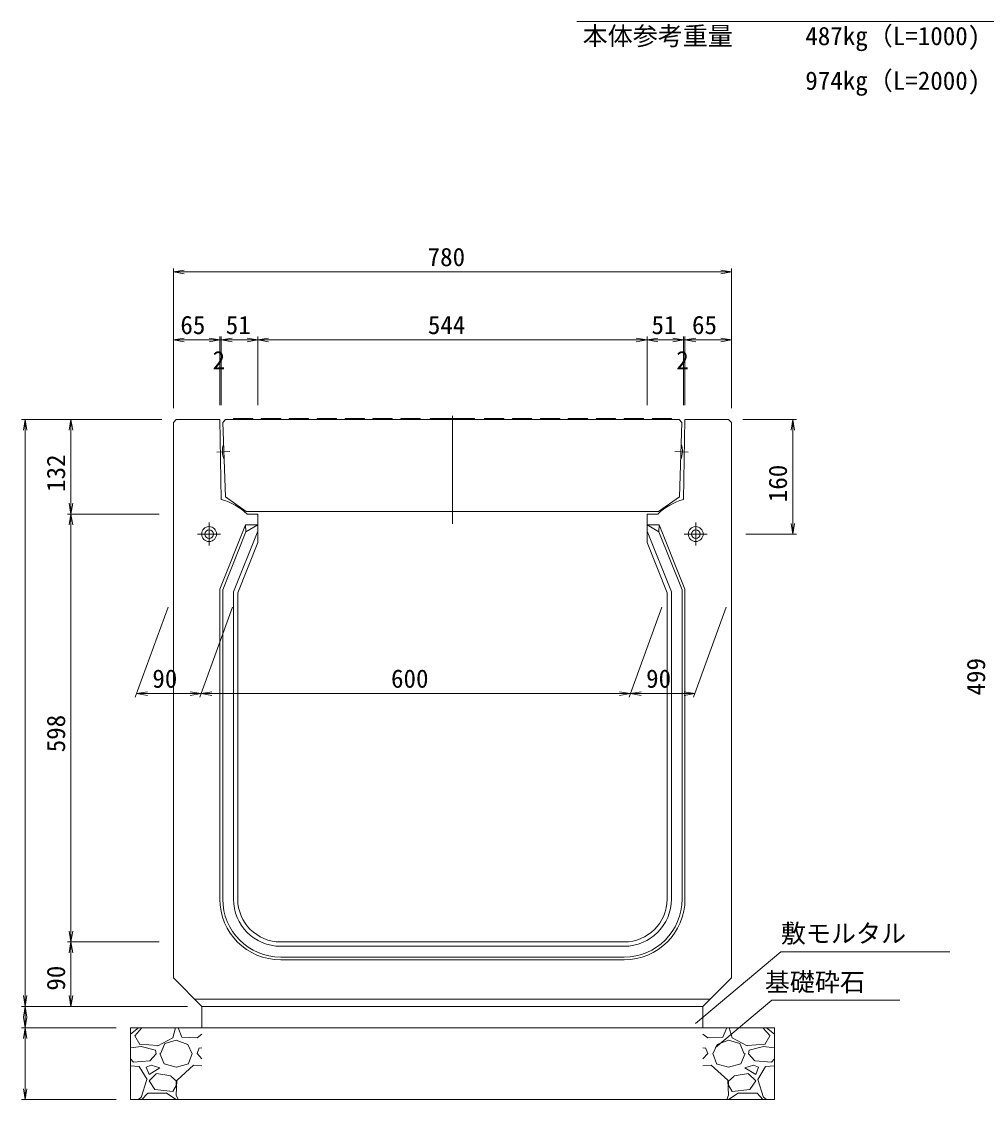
# Model space of a CAD drawing. Units: millimetres on the paper. Extents: x 0 to 841, y 0 to 594.
# Drawn here: x 315.6 to 450.4, y 140.2 to 290.8 of the extents above; entities that cross this region are included whole.
import ezdxf
from ezdxf.enums import TextEntityAlignment as Align

# ---------------------------------------------------------------- set-up
doc = ezdxf.new("R2010")
doc.units = ezdxf.units.MM
doc.layers.add('D-MTR-TXT(文字列）', color=7, linetype='Continuous')
doc.layers.add('D-STR-TXT（文字）', color=7, linetype='Continuous')
for name, color, linetype, lineweight in [('D-STR-DIM（寸法）', 7, 'Continuous', 18), ('D-STR-HTXT（旗揚げ）', 7, 'Continuous', 18), ('D-STR-STRn（構造物）', 7, 'Continuous', 18), ('D-STR（構造物外形線）', 1, 'Continuous', 18)]:
    doc.layers.add(name, color=color, linetype=linetype, lineweight=lineweight)
doc.styles.add('ＭＳ ゴシック', font='')
doc.styles.get('ＭＳ ゴシック').set_extended_font_data('MS Gothic')

msp = doc.modelspace()

# ---------------------------------------------------------------- linework, layer by layer
at = {"layer": 'D-STR-DIM（寸法）'}
for p, q in [((336.789, 236.833), (336.789, 256.354)), ((336.789, 255.854), (338.289, 256.104)), ((413.289, 256.104), (414.789, 255.854)), ((414.789, 236.833), (414.789, 256.354)), ((336.789, 255.854), (336.989, 255.854)), ((338.289, 255.604), (336.789, 255.854)), ((336.989, 255.854), (414.589, 255.854)), ((414.789, 255.854), (413.289, 255.604)), ((414.789, 255.854), (414.589, 255.854)), ((336.789, 236.833), (336.789, 246.854)), ((336.789, 246.354), (338.289, 246.604)), ((336.789, 246.354), (336.989, 246.354)), ((338.289, 246.104), (336.789, 246.354)), ((336.989, 246.354), (343.089, 246.354)), ((341.789, 246.604), (343.289, 246.354)), ((341.789, 246.604), (343.289, 246.354)), ((343.289, 246.354), (341.789, 246.104)), ((343.289, 246.354), (341.789, 246.104)), ((343.089, 246.354), (342.889, 246.354)), ((343.289, 246.354), (343.089, 246.354)), ((343.289, 246.354), (343.089, 246.354)), ((343.289, 237.233), (343.289, 246.854)), ((343.289, 237.233), (343.289, 246.854)), ((343.489, 246.354), (343.289, 246.354)), ((343.489, 237.233), (343.489, 246.854)), ((343.489, 237.233), (343.489, 246.854)), ((343.489, 246.354), (344.989, 246.604)), ((343.489, 246.354), (344.989, 246.604)), ((343.489, 246.354), (343.689, 246.354)), ((344.989, 246.104), (343.489, 246.354)), ((343.489, 246.354), (343.689, 246.354)), ((344.989, 246.104), (343.489, 246.354)), ((343.689, 246.354), (343.889, 246.354)), ((343.689, 246.354), (348.389, 246.354)), ((347.089, 246.604), (348.589, 246.354)), ((348.589, 246.354), (347.089, 246.104)), ((348.589, 246.354), (348.389, 246.354)), ((348.589, 237.233), (348.589, 246.854)), ((348.589, 237.233), (348.589, 246.854)), ((348.589, 246.354), (350.089, 246.604)), ((348.589, 246.354), (348.789, 246.354)), ((350.089, 246.104), (348.589, 246.354)), ((402.789, 246.354), (348.789, 246.354)), ((401.489, 246.604), (402.989, 246.354)), ((402.989, 246.354), (401.489, 246.104)), ((402.989, 246.354), (402.789, 246.354)), ((402.989, 237.233), (402.989, 246.854)), ((402.989, 237.233), (402.989, 246.854)), ((402.989, 246.354), (404.489, 246.604)), ((402.989, 246.354), (403.189, 246.354)), ((404.489, 246.104), (402.989, 246.354)), ((407.889, 246.354), (403.189, 246.354)), ((406.589, 246.604), (408.089, 246.354)), ((406.589, 246.604), (408.089, 246.354)), ((408.089, 246.354), (406.589, 246.104)), ((408.089, 246.354), (406.589, 246.104)), ((407.889, 246.354), (407.689, 246.354)), ((408.089, 246.354), (407.889, 246.354)), ((408.089, 246.354), (407.889, 246.354)), ((408.089, 237.233), (408.089, 246.854)), ((408.089, 237.233), (408.089, 246.854)), ((408.089, 246.354), (408.289, 246.354)), ((408.289, 237.233), (408.289, 246.854)), ((408.289, 237.233), (408.289, 246.854)), ((408.289, 246.354), (409.789, 246.604)), ((408.289, 246.354), (409.789, 246.604)), ((408.289, 246.354), (408.489, 246.354)), ((409.789, 246.104), (408.289, 246.354)), ((408.289, 246.354), (408.489, 246.354)), ((409.789, 246.104), (408.289, 246.354)), ((414.589, 246.354), (408.489, 246.354)), ((408.489, 246.354), (408.689, 246.354)), ((413.289, 246.604), (414.789, 246.354)), ((414.789, 246.354), (413.289, 246.104)), ((414.789, 246.354), (414.589, 246.354)), ((414.789, 236.833), (414.789, 246.854)), ((335.189, 235.233), (315.579, 235.233)), ((315.829, 233.733), (316.079, 235.233)), ((316.079, 235.233), (316.079, 235.033)), ((316.079, 235.233), (316.329, 233.733)), ((316.079, 235.033), (316.079, 153.433)), ((335.189, 235.233), (321.983, 235.233)), ((322.233, 233.733), (322.483, 235.233)), ((322.483, 235.233), (322.483, 235.033)), ((322.483, 235.233), (322.733, 233.733)), ((322.483, 235.033), (322.483, 222.233)), ((416.389, 235.233), (423.863, 235.233)), ((423.113, 233.733), (423.363, 235.233)), ((423.363, 235.233), (423.363, 235.033)), ((423.363, 235.233), (423.613, 233.733)), ((423.363, 235.033), (423.363, 219.433)), ((322.483, 222.033), (322.233, 223.533)), ((322.733, 223.533), (322.483, 222.033)), ((334.789, 222.033), (321.983, 222.033)), ((334.789, 222.033), (321.983, 222.033)), ((322.233, 220.533), (322.483, 222.033)), ((322.483, 222.033), (322.483, 222.233)), ((322.483, 222.033), (322.483, 221.833)), ((322.483, 222.033), (322.733, 220.533)), ((322.483, 221.833), (322.483, 162.433)), ((423.363, 219.233), (423.113, 220.733)), ((423.613, 220.733), (423.363, 219.233)), ((416.789, 219.233), (423.863, 219.233)), ((423.363, 219.233), (423.363, 219.433)), ((336.061, 209.033), (331.476, 196.437)), ((345.061, 209.033), (340.476, 196.437)), ((345.061, 209.033), (340.476, 196.437)), ((405.061, 209.033), (400.476, 196.437)), ((405.061, 209.033), (400.476, 196.437)), ((414.061, 209.033), (409.476, 196.437)), ((331.658, 196.937), (333.158, 197.187)), ((331.658, 196.937), (331.858, 196.937)), ((333.158, 196.687), (331.658, 196.937)), ((340.458, 196.937), (331.858, 196.937)), ((339.158, 197.187), (340.658, 196.937)), ((340.658, 196.937), (339.158, 196.687)), ((340.658, 196.937), (340.458, 196.937)), ((340.658, 196.937), (342.158, 197.187)), ((340.658, 196.937), (340.858, 196.937)), ((342.158, 196.687), (340.658, 196.937)), ((400.458, 196.937), (340.858, 196.937)), ((399.158, 197.187), (400.658, 196.937)), ((400.658, 196.937), (399.158, 196.687)), ((400.658, 196.937), (400.458, 196.937)), ((400.658, 196.937), (402.158, 197.187)), ((400.658, 196.937), (400.858, 196.937)), ((402.158, 196.687), (400.658, 196.937)), ((400.858, 196.937), (409.458, 196.937)), ((408.158, 197.187), (409.658, 196.937)), ((409.658, 196.937), (408.158, 196.687)), ((409.658, 196.937), (409.458, 196.937)), ((322.483, 162.233), (322.233, 163.733)), ((322.733, 163.733), (322.483, 162.233)), ((334.789, 162.233), (321.983, 162.233)), ((334.789, 162.233), (321.983, 162.233)), ((322.233, 160.733), (322.483, 162.233)), ((322.483, 162.233), (322.483, 162.433)), ((322.483, 162.233), (322.483, 162.033)), ((322.483, 162.233), (322.733, 160.733)), ((322.483, 162.033), (322.483, 153.433)), ((316.079, 153.233), (315.829, 154.733)), ((316.329, 154.733), (316.079, 153.233)), ((322.483, 153.233), (322.233, 154.733)), ((322.733, 154.733), (322.483, 153.233)), ((338.789, 153.233), (315.579, 153.233)), ((338.789, 153.233), (315.579, 153.233)), ((315.829, 151.733), (316.079, 153.233)), ((316.079, 153.233), (316.079, 153.433)), ((316.079, 153.233), (316.079, 153.033)), ((316.079, 153.233), (316.329, 151.733)), ((316.079, 153.033), (316.079, 150.433)), ((338.789, 153.233), (321.983, 153.233)), ((322.483, 153.233), (322.483, 153.433)), ((316.079, 150.233), (315.829, 151.733)), ((316.329, 151.733), (316.079, 150.233)), ((328.789, 150.233), (315.579, 150.233)), ((328.789, 150.233), (315.579, 150.233)), ((315.829, 148.733), (316.079, 150.233)), ((316.079, 150.233), (316.079, 150.433)), ((316.079, 150.233), (316.079, 150.033)), ((316.079, 150.233), (316.329, 148.733)), ((316.079, 150.033), (316.079, 140.433)), ((316.079, 140.233), (315.829, 141.733)), ((316.329, 141.733), (316.079, 140.233)), ((328.789, 140.233), (315.579, 140.233)), ((316.079, 140.233), (316.079, 140.433))]:
    msp.add_line(p, q, dxfattribs=at)
at = {"layer": 'D-STR-HTXT（旗揚げ）'}
for p, q in [((393.154, 290.849), (456.938, 290.849)), ((409.769, 150.866), (421.686, 160.879)), ((445.284, 160.879), (421.686, 160.879)), ((412.576, 147.495), (420.441, 154.089)), ((438.304, 154.089), (420.441, 154.089))]:
    msp.add_line(p, q, dxfattribs=at)
at = {"layer": 'D-STR-STRn（構造物）'}
for p, q in [((375.789, 220.649), (375.789, 235.77)), ((340.789, 153.233), (340.789, 150.233)), ((410.789, 153.233), (410.789, 150.233)), ((340.789, 150.233), (330.789, 150.233)), ((330.789, 150.233), (330.789, 140.233)), ((330.789, 149.363), (331.914, 150.233)), ((331.406, 149.128), (332.4, 150.233)), ((332.126, 147.923), (331.426, 149.123)), ((337.109, 150.227), (336.709, 148.827)), ((337.45, 150.233), (337.989, 148.951)), ((340.106, 148.835), (340.789, 149.362)), ((414.127, 150.232), (340.789, 150.233)), ((410.789, 150.233), (420.789, 150.233)), ((411.471, 148.835), (410.789, 149.362)), ((414.127, 150.233), (413.588, 148.951)), ((414.468, 150.227), (414.868, 148.827)), ((420.171, 149.128), (419.177, 150.233)), ((419.452, 147.923), (420.152, 149.123)), ((420.789, 149.363), (419.663, 150.233)), ((420.789, 150.233), (420.789, 140.233)), ((332.315, 147.616), (330.789, 147.456)), ((334.6, 147.749), (332.1, 147.949)), ((334.302, 147.134), (332.302, 147.634)), ((336.711, 148.821), (334.611, 147.721)), ((335.004, 146.627), (335.604, 148.027)), ((335.607, 148.028), (337.207, 148.528)), ((337.202, 148.527), (338.802, 147.927)), ((338, 148.923), (340.1, 148.823)), ((338.807, 147.925), (339.407, 146.625)), ((413.577, 148.923), (411.477, 148.823)), ((412.77, 147.925), (412.17, 146.625)), ((414.375, 148.527), (412.775, 147.927)), ((415.97, 148.028), (414.37, 148.528)), ((414.866, 148.821), (416.966, 147.721)), ((416.574, 146.627), (415.974, 148.027)), ((416.978, 147.749), (419.478, 147.949)), ((417.275, 147.134), (419.275, 147.634)), ((419.262, 147.616), (420.789, 147.456)), ((334.406, 146.628), (333.506, 145.628)), ((334.407, 146.622), (334.307, 147.122)), ((334.897, 146.631), (335.497, 145.231)), ((338.903, 145.233), (339.403, 146.633)), ((340.789, 145.913), (340.103, 146.661)), ((340.104, 146.63), (340.404, 147.43)), ((340.789, 147.456), (340.415, 147.416)), ((410.789, 147.456), (411.162, 147.416)), ((410.789, 145.913), (411.474, 146.661)), ((411.473, 146.63), (411.173, 147.43)), ((412.674, 145.233), (412.174, 146.633)), ((416.68, 146.631), (416.08, 145.231)), ((417.17, 146.622), (417.27, 147.122)), ((417.171, 146.628), (418.071, 145.628)), ((331.203, 145.461), (330.789, 145.912)), ((332.009, 144.818), (330.789, 144.919)), ((333.499, 145.634), (331.199, 145.434)), ((333.128, 143.034), (332.028, 144.834)), ((333.002, 144.728), (333.402, 143.728)), ((333.705, 145.024), (333.005, 144.724)), ((333.402, 143.73), (334.902, 144.63)), ((334.909, 144.63), (333.709, 145.03)), ((335.498, 145.221), (337.198, 144.721)), ((337.211, 144.722), (338.911, 145.222)), ((339.608, 145.027), (337.308, 142.927)), ((340.789, 144.919), (339.609, 145.018)), ((410.789, 144.919), (411.968, 145.018)), ((411.969, 145.027), (414.269, 142.927)), ((414.366, 144.722), (412.666, 145.222)), ((416.079, 145.221), (414.379, 144.721)), ((416.668, 144.63), (417.868, 145.03)), ((418.175, 143.73), (416.675, 144.63)), ((417.872, 145.024), (418.572, 144.724)), ((418.078, 145.634), (420.378, 145.434)), ((418.575, 144.728), (418.175, 143.728)), ((418.449, 143.034), (419.549, 144.834)), ((419.568, 144.818), (420.789, 144.919)), ((420.374, 145.461), (420.789, 145.912)), ((334.406, 143.828), (333.406, 142.828)), ((336.417, 143.534), (334.417, 143.834)), ((337.227, 142.807), (336.427, 143.507)), ((414.35, 142.807), (415.15, 143.507)), ((415.16, 143.534), (417.16, 143.834)), ((417.172, 143.828), (418.172, 142.828)), ((332.307, 140.525), (333.107, 143.025)), ((333.403, 142.831), (334.203, 141.631)), ((334.209, 141.624), (336.709, 141.324)), ((336.709, 141.329), (337.209, 142.229)), ((337.301, 142.933), (337.201, 140.833)), ((337.206, 142.228), (337.206, 142.828)), ((414.276, 142.933), (414.376, 140.833)), ((414.868, 141.329), (414.368, 142.229)), ((414.371, 142.228), (414.371, 142.828)), ((417.368, 141.624), (414.868, 141.324)), ((418.174, 142.831), (417.374, 141.631)), ((419.27, 140.525), (418.47, 143.025)), ((330.789, 140.233), (420.789, 140.232)), ((331.915, 140.233), (332.306, 140.535)), ((332.4, 140.233), (333.206, 141.128)), ((333.206, 141.128), (335.806, 141.128)), ((335.803, 141.151), (337.103, 140.251)), ((337.19, 140.851), (337.45, 140.233)), ((414.388, 140.851), (414.127, 140.233)), ((415.774, 141.151), (414.474, 140.251)), ((418.371, 141.128), (415.771, 141.128)), ((419.177, 140.233), (418.371, 141.128)), ((419.663, 140.233), (419.271, 140.535))]:
    msp.add_line(p, q, dxfattribs=at)
at = {"layer": 'D-STR（構造物外形線）'}
for p, q in [((337.189, 235.233), (336.789, 234.833)), ((343.289, 235.233), (337.189, 235.233)), ((343.289, 235.233), (343.489, 224.063)), ((344.094, 235.233), (343.708, 234.833)), ((407.483, 235.233), (344.094, 235.233)), ((345.189, 235.383), (345.139, 235.233)), ((345.189, 235.383), (347.889, 235.383)), ((347.889, 235.383), (347.939, 235.233)), ((349.089, 235.383), (349.039, 235.233)), ((349.089, 235.383), (351.789, 235.383)), ((351.789, 235.383), (351.839, 235.233)), ((352.989, 235.383), (352.939, 235.233)), ((352.989, 235.383), (355.689, 235.383)), ((355.689, 235.383), (355.739, 235.233)), ((356.889, 235.383), (356.839, 235.233)), ((356.889, 235.383), (359.589, 235.383)), ((359.589, 235.383), (359.639, 235.233)), ((360.789, 235.383), (360.739, 235.233)), ((360.789, 235.383), (363.489, 235.383)), ((363.489, 235.383), (363.539, 235.233)), ((364.689, 235.383), (364.639, 235.233)), ((364.689, 235.383), (367.389, 235.383)), ((367.389, 235.383), (367.439, 235.233)), ((368.589, 235.383), (368.539, 235.233)), ((368.589, 235.383), (371.289, 235.383)), ((371.289, 235.383), (371.339, 235.233)), ((372.689, 235.383), (372.639, 235.233)), ((378.889, 235.383), (372.689, 235.383)), ((378.889, 235.383), (378.939, 235.233)), ((380.289, 235.383), (380.239, 235.233)), ((380.289, 235.383), (382.989, 235.383)), ((382.989, 235.383), (383.039, 235.233)), ((384.189, 235.383), (384.139, 235.233)), ((384.189, 235.383), (386.889, 235.383)), ((386.889, 235.383), (386.939, 235.233)), ((388.089, 235.383), (388.039, 235.233)), ((388.089, 235.383), (390.789, 235.383)), ((390.789, 235.383), (390.839, 235.233)), ((391.989, 235.383), (391.939, 235.233)), ((391.989, 235.383), (394.689, 235.383)), ((394.689, 235.383), (394.739, 235.233)), ((395.889, 235.383), (395.839, 235.233)), ((395.889, 235.383), (398.589, 235.383)), ((398.589, 235.383), (398.639, 235.233)), ((399.789, 235.383), (399.739, 235.233)), ((399.789, 235.383), (402.489, 235.383)), ((402.489, 235.383), (402.539, 235.233)), ((403.689, 235.383), (403.639, 235.233)), ((403.689, 235.383), (406.389, 235.383)), ((406.389, 235.383), (406.439, 235.233)), ((407.87, 234.833), (407.483, 235.233)), ((408.289, 235.233), (408.089, 224.063)), ((408.289, 235.233), (414.389, 235.233)), ((414.389, 235.233), (414.789, 234.833)), ((336.789, 157.233), (336.789, 234.833)), ((344.068, 224.429), (343.708, 234.833)), ((407.509, 224.429), (407.87, 234.833)), ((414.789, 157.233), (414.789, 234.833)), ((342.855, 230.698), (344.69, 230.762)), ((408.722, 230.698), (406.887, 230.762)), ((346.99, 222.383), (344.068, 224.429)), ((404.587, 222.383), (407.509, 224.429)), ((404.587, 222.383), (346.99, 222.383)), ((348.589, 222.033), (347.089, 222.033)), ((348.589, 218.033), (348.589, 222.033)), ((402.989, 222.033), (404.489, 222.033)), ((402.989, 218.033), (402.989, 222.033)), ((345.789, 211.033), (348.589, 218.033)), ((405.789, 211.033), (402.989, 218.033)), ((345.789, 168.233), (345.789, 211.033)), ((405.789, 168.233), (405.789, 211.033)), ((399.789, 162.233), (351.789, 162.233)), ((340.789, 153.233), (336.789, 157.233)), ((410.789, 153.233), (414.789, 157.233)), ((411.789, 154.233), (339.789, 154.233)), ((410.789, 153.233), (340.789, 153.233))]:
    msp.add_line(p, q, dxfattribs=at)
at = {"layer": 'D-STR（構造物外形線）', "color": 7}
for p, q in [((341.789, 220.833), (341.789, 217.632)), ((343.289, 211.514), (346.896, 220.533)), ((346.896, 220.533), (346.927, 219.533)), ((348.589, 220.533), (346.896, 220.533)), ((346.927, 219.533), (348.589, 220.533)), ((404.65, 219.533), (402.989, 220.533)), ((402.989, 220.533), (404.681, 220.533)), ((404.681, 220.533), (404.65, 219.533)), ((404.681, 220.533), (408.289, 211.514)), ((409.789, 220.833), (409.789, 217.632)), ((340.189, 219.233), (343.389, 219.233)), ((343.689, 211.437), (346.927, 219.533)), ((345.189, 211.148), (348.589, 219.648)), ((402.989, 219.648), (406.389, 211.148)), ((404.65, 219.533), (407.889, 211.437)), ((411.389, 219.233), (408.189, 219.233)), ((343.289, 168.233), (343.289, 211.514)), ((343.689, 168.233), (343.689, 211.437)), ((345.189, 168.233), (345.189, 211.148)), ((406.389, 211.148), (406.389, 168.233)), ((407.889, 211.437), (407.889, 168.233)), ((408.289, 211.514), (408.289, 168.233)), ((399.789, 161.633), (351.789, 161.633)), ((399.789, 160.133), (351.789, 160.133)), ((399.789, 159.733), (351.789, 159.733))]:
    msp.add_line(p, q, dxfattribs=at)
for centre, radius in [((341.789, 219.233), 1.04), ((409.789, 219.233), 1.04), ((341.789, 219.233), 0.6), ((409.789, 219.233), 0.6)]:
    msp.add_circle(centre, radius, dxfattribs=at)
at = {"layer": 'D-STR（構造物外形線）'}
for centre, radius, start, end in [((346.648, 230.829), 3, 160.94305, 203.02199), ((404.929, 230.829), 3, 336.97801, 19.05695), ((341.492, 216.316), 8, 45.61223, 75.55143), ((410.085, 216.316), 8, 104.44857, 134.38777), ((351.789, 168.233), 6, 180, 270), ((399.789, 168.233), 6, 270, 0)]:
    msp.add_arc(centre, radius, start, end, dxfattribs=at)
at = {"layer": 'D-STR（構造物外形線）', "color": 7}
for centre, radius, start, end in [((351.789, 168.233), 8.5, 180, 270), ((351.789, 168.233), 8.1, 180, 270), ((351.789, 168.233), 6.6, 180, 270), ((399.789, 168.233), 8.5, 270, 0), ((399.789, 168.233), 8.1, 270, 0), ((399.789, 168.233), 6.6, 270, 0)]:
    msp.add_arc(centre, radius, start, end, dxfattribs=at)

# ---------------------------------------------------------------- texts
at = {"layer": 'D-MTR-TXT(文字列）', "style": 'ＭＳ ゴシック'}
for s, p in [('本体参考重量', (393.985, 286.782)), ('487kg（L=1000)', (425.105, 286.782)), ('974kg（L=2000)', (425.105, 280.541))]:
    msp.add_text(s, height=2.566, dxfattribs=at).set_placement(p, align=Align.BOTTOM_LEFT)
at = {"layer": 'D-STR-DIM（寸法）', "style": 'ＭＳ ゴシック'}
for s, p in [('780', (372.324, 255.904)), ('65', (337.773, 246.404)), ('51', (344.111, 246.404)), ('544', (372.36, 246.404)), ('51', (403.611, 246.404)), ('65', (409.273, 246.404)), ('2', (342.269, 241.478)), ('2', (407.069, 241.478)), ('90', (333.857, 196.987)), ('600', (367.211, 196.987)), ('90', (402.857, 196.987))]:
    msp.add_text(s, height=2.566, dxfattribs=at).set_placement(p, align=Align.BOTTOM_LEFT)
for s, p in [('132', (322.433, 225.124)), ('160', (423.313, 223.688)), ('499', (451.005, 196.677)), ('598', (322.433, 188.739)), ('90', (322.433, 155.432))]:
    msp.add_text(s, height=2.566, rotation=90, dxfattribs=at).set_placement(p, align=Align.BOTTOM_LEFT)
at = {"layer": 'D-STR-TXT（文字）', "style": 'ＭＳ ゴシック'}
for s, p in [('敷モルタル', (421.686, 161.379)), ('基礎砕石', (419.441, 154.589))]:
    msp.add_text(s, height=2.566, dxfattribs=at).set_placement(p, align=Align.BOTTOM_LEFT)

doc.saveas('drawing.dxf')
